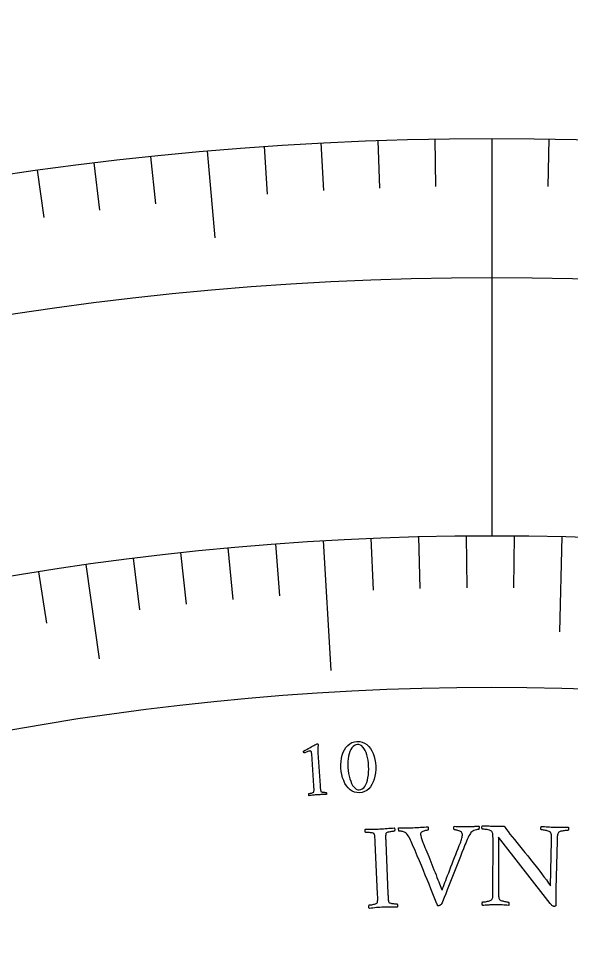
# Model space of a CAD drawing. Header units: millimetres. Extents: x -60 to 60, y -60 to 77.
# Drawn here: x -7.87 to 1.32, y 40.87 to 56.29 of the extents above; entities that cross this region are included whole.
import ezdxf

# ---------------------------------------------------------------- set-up
doc = ezdxf.new("R2010")
doc.units = ezdxf.units.MM
for name, color, linetype in [('ENGRAVE', 7, 'Continuous'), ('ENGRAVE_FINE', 8, 'Continuous'), ('TEXT', 5, 'Continuous')]:
    doc.layers.add(name, color=color, linetype=linetype)

msp = doc.modelspace()

# ---------------------------------------------------------------- linework, layer by layer
at = {"layer": 'ENGRAVE'}
for points in [[(0, 54.3), (0, 47.7)], [(-4.7326, 54.0934), (-4.606, 52.6469)], [(1.1629, 47.6858), (1.1242, 46.1023)], [(-2.8042, 47.6175), (-2.6772, 45.4612)], [(-6.7529, 47.2196), (-6.5286, 45.6515)]]:
    msp.add_lwpolyline(points, dxfattribs=at)
for radius in [58.8, 58.8, 57.225, 54.3, 54.3, 51.99, 47.7, 47.7, 45.18]:
    msp.add_circle((0, 0), radius, dxfattribs=at)
at = {"layer": 'ENGRAVE_FINE'}
for points in [[(-0.9477, 54.2917), (-0.9338, 53.4999)], [(0.9477, 54.2917), (0.9338, 53.4999)], [(-3.7878, 54.1677), (-3.7325, 53.3777)], [(-2.8418, 54.2256), (-2.8004, 53.4347)], [(-1.895, 54.2669), (-1.8674, 53.4754)], [(-5.6759, 54.0025), (-5.5931, 53.2149)], [(-6.6175, 53.8953), (-6.521, 53.1092)], [(-7.5571, 53.7716), (-7.4469, 52.9873)], [(-2.0114, 47.6576), (-1.975, 46.7943)], [(-1.2181, 47.6844), (-1.196, 46.8207)], [(-0.4245, 47.6981), (-0.4168, 46.8341)], [(0.3692, 47.6986), (0.3626, 46.8346)], [(-4.3874, 47.4978), (-4.3079, 46.6375)], [(-3.5963, 47.5642), (-3.5311, 46.7027)], [(-5.1773, 47.4182), (-5.0835, 46.5593)], [(-5.9659, 47.3255), (-5.8578, 46.4682)], [(-7.538, 47.1006), (-7.4015, 46.2475)]]:
    msp.add_lwpolyline(points, dxfattribs=at)
at = {"layer": 'TEXT'}
for points in [[(-2.2417, 44.2794), (-2.196, 44.2781), (-2.1537, 44.2692), (-2.1148, 44.2529), (-2.0792, 44.229), (-2.0471, 44.1989), (-2.0189, 44.1638), (-1.9943, 44.1237), (-1.9736, 44.0786), (-1.9567, 44.0297), (-1.944, 43.9784), (-1.9354, 43.9245), (-1.9308, 43.8682), (-1.9304, 43.8118), (-1.9344, 43.7574), (-1.9427, 43.7051), (-1.9553, 43.6549), (-1.972, 43.608), (-1.9927, 43.5657), (-2.0174, 43.528), (-2.046, 43.4948), (-2.0785, 43.4674), (-2.1147, 43.4472), (-2.1548, 43.4342), (-2.1986, 43.4283), (-2.2417, 43.4298), (-2.2821, 43.4388), (-2.3199, 43.4552), (-2.3551, 43.4791), (-2.3873, 43.5093), (-2.416, 43.5443), (-2.4412, 43.5843), (-2.4629, 43.6292), (-2.4808, 43.6779), (-2.4945, 43.729), (-2.5041, 43.7827), (-2.5095, 43.8389), (-2.5106, 43.8954), (-2.5073, 43.9498), (-2.4996, 44.0022), (-2.4875, 44.0526), (-2.471, 44.0996), (-2.4504, 44.142), (-2.4254, 44.1798), (-2.3963, 44.213), (-2.3631, 44.2403), (-2.3263, 44.2605), (-2.2858, 44.2735), (-2.2417, 44.2794)], [(-2.9582, 43.5407), (-2.9944, 44.0747), (-2.9957, 44.0877), (-2.9976, 44.0985), (-3.0001, 44.1071), (-3.0033, 44.1134), (-3.0072, 44.1179), (-3.0122, 44.121), (-3.0182, 44.1226), (-3.0252, 44.1228), (-3.0337, 44.1216), (-3.0441, 44.119), (-3.0566, 44.1149), (-3.0709, 44.1095), (-3.0854, 44.1036), (-3.0979, 44.0982), (-3.1087, 44.0934), (-3.1176, 44.0892), (-3.1233, 44.0938), (-3.1275, 44.099), (-3.1302, 44.1049), (-3.1315, 44.1113), (-3.1315, 44.1114), (-3.1315, 44.1116), (-3.1315, 44.1121), (-3.1316, 44.1127), (-3.1316, 44.1151), (-3.1312, 44.1171), (-3.1304, 44.1186), (-3.1293, 44.1196), (-3.103, 44.1337), (-3.0769, 44.1479), (-3.051, 44.1621), (-3.0254, 44.1764), (-3.001, 44.1901), (-2.9787, 44.2025), (-2.9586, 44.2137), (-2.9406, 44.2236), (-2.9257, 44.2317), (-2.9148, 44.2375), (-2.9081, 44.241), (-2.9053, 44.2422), (-2.9026, 44.2424), (-2.8994, 44.2421), (-2.8966, 44.2407), (-2.8943, 44.2383), (-2.8925, 44.2349), (-2.8909, 44.2311), (-2.8896, 44.2276), (-2.8884, 44.2245), (-2.8875, 44.2216), (-2.8877, 44.2195), (-2.8883, 44.2133), (-2.8893, 44.2028), (-2.8908, 44.1882), (-2.892, 44.1697), (-2.8923, 44.1478), (-2.8916, 44.1225), (-2.8901, 44.0938), (-2.8543, 43.5477), (-2.8533, 43.533), (-2.8523, 43.5189), (-2.8512, 43.5053), (-2.85, 43.4923), (-2.8486, 43.4801), (-2.8466, 43.4691), (-2.8442, 43.4593), (-2.8412, 43.4508), (-2.8387, 43.4476), (-2.8344, 43.4448), (-2.8282, 43.4422), (-2.8202, 43.4399), (-2.8112, 43.438), (-2.8019, 43.4365), (-2.7924, 43.4355), (-2.7827, 43.4349), (-2.7736, 43.4345), (-2.766, 43.4344), (-2.7598, 43.4344), (-2.755, 43.4346), (-2.753, 43.4315), (-2.7514, 43.4273), (-2.7501, 43.4222), (-2.7491, 43.416), (-2.7488, 43.4097), (-2.7492, 43.4044), (-2.7505, 43.4001), (-2.7526, 43.3967), (-2.7725, 43.3968), (-2.7914, 43.3968), (-2.8096, 43.3968), (-2.8269, 43.3967), (-2.8441, 43.3965), (-2.8619, 43.3959), (-2.8804, 43.3951), (-2.8996, 43.3939), (-2.918, 43.3926), (-2.9355, 43.391), (-2.9522, 43.3893), (-2.968, 43.3873), (-2.984, 43.3851), (-3.0011, 43.3828), (-3.0194, 43.3803), (-3.0389, 43.3776), (-3.0414, 43.3807), (-3.0433, 43.3848), (-3.0444, 43.39), (-3.0449, 43.3962), (-3.0448, 43.4025), (-3.0442, 43.4078), (-3.0431, 43.4121), (-3.0415, 43.4155), (-3.0368, 43.4159), (-3.0306, 43.4167), (-3.0231, 43.4179), (-3.0141, 43.4194), (-3.0046, 43.4213), (-2.9953, 43.4236), (-2.9863, 43.4263), (-2.9776, 43.4294), (-2.9701, 43.4327), (-2.9646, 43.4361), (-2.9611, 43.4394), (-2.9596, 43.4429), (-2.9578, 43.4517), (-2.9565, 43.4617), (-2.9558, 43.4729), (-2.9557, 43.4852), (-2.956, 43.4983), (-2.9565, 43.512), (-2.9573, 43.5261), (-2.9582, 43.5407)], [(-2.2324, 44.2311), (-2.2593, 44.2265), (-2.284, 44.2157), (-2.3063, 44.1986), (-2.3263, 44.1753), (-2.3439, 44.1468), (-2.3589, 44.1141), (-2.3713, 44.0772), (-2.3812, 44.0361), (-2.3884, 43.9917), (-2.3927, 43.9452), (-2.3941, 43.8964), (-2.3927, 43.8455), (-2.3886, 43.7952), (-2.3819, 43.7472), (-2.3726, 43.7014), (-2.3607, 43.6579), (-2.3468, 43.6178), (-2.3311, 43.582), (-2.3137, 43.5507), (-2.2947, 43.5237), (-2.2743, 43.5023), (-2.2527, 43.4873), (-2.2302, 43.4788), (-2.2065, 43.4768), (-2.1783, 43.4815), (-2.1529, 43.4927), (-2.1304, 43.5103), (-2.1107, 43.5344), (-2.0937, 43.5639), (-2.0794, 43.5976), (-2.0677, 43.6357), (-2.0587, 43.678), (-2.0522, 43.7233), (-2.0483, 43.7703), (-2.0468, 43.8192), (-2.048, 43.8697), (-2.0517, 43.9204), (-2.0579, 43.9684), (-2.0666, 44.0137), (-2.0779, 44.0562), (-2.0913, 44.0951), (-2.1067, 44.1297), (-2.1239, 44.16), (-2.143, 44.186), (-2.1636, 44.2066), (-2.1854, 44.221), (-2.2083, 44.2292), (-2.2324, 44.2311)], [(-1.3133, 42.8466), (-1.2803, 42.8478), (-1.2479, 42.8493), (-1.216, 42.8512), (-1.1846, 42.8534), (-1.1537, 42.8557), (-1.1229, 42.8578), (-1.0925, 42.8598), (-1.0622, 42.8617), (-1.0604, 42.8567), (-1.0591, 42.8498), (-1.0584, 42.841), (-1.0583, 42.8303), (-1.0589, 42.8199), (-1.0602, 42.8122), (-1.0622, 42.8071), (-1.065, 42.8047), (-1.0705, 42.8042), (-1.0787, 42.8031), (-1.0896, 42.8012), (-1.1032, 42.7986), (-1.118, 42.7952), (-1.1323, 42.7908), (-1.1462, 42.7853), (-1.1598, 42.7788), (-1.1713, 42.771), (-1.1795, 42.7613), (-1.1842, 42.7498), (-1.1855, 42.7365), (-1.1826, 42.716), (-1.1749, 42.6869), (-1.1622, 42.6494), (-1.1447, 42.6034), (-1.1351, 42.5795), (-1.1239, 42.5519), (-1.1113, 42.5206), (-1.0972, 42.4857), (-1.082, 42.4481), (-1.0662, 42.4085), (-1.0497, 42.367), (-1.0325, 42.3237), (-1.0149, 42.2794), (-0.9973, 42.2351), (-0.9796, 42.1908), (-0.9618, 42.1465), (-0.9443, 42.103), (-0.9277, 42.0614), (-0.9119, 42.0214), (-0.897, 41.9833), (-0.8831, 41.9477), (-0.8706, 41.9155), (-0.8595, 41.8867), (-0.8497, 41.8613), (-0.8416, 41.8403), (-0.8355, 41.8247), (-0.8315, 41.8146), (-0.8294, 41.8098), (-0.8264, 41.8168), (-0.8212, 41.8296), (-0.8138, 41.8481), (-0.8043, 41.8723), (-0.793, 41.9013), (-0.7803, 41.934), (-0.7663, 41.9704), (-0.7509, 42.0105), (-0.7344, 42.0536), (-0.717, 42.0988), (-0.6988, 42.1461), (-0.6796, 42.1957), (-0.6599, 42.2465), (-0.64, 42.2977), (-0.6199, 42.3492), (-0.5997, 42.4011), (-0.5796, 42.4525), (-0.5602, 42.5023), (-0.5413, 42.5506), (-0.523, 42.5973), (-0.5162, 42.6149), (-0.51, 42.633), (-0.5042, 42.6516), (-0.499, 42.6707), (-0.4947, 42.6893), (-0.4917, 42.7064), (-0.4899, 42.7219), (-0.4894, 42.7359), (-0.4914, 42.7511), (-0.4968, 42.7642), (-0.5056, 42.7753), (-0.518, 42.7843), (-0.5323, 42.7916), (-0.5472, 42.7977), (-0.5626, 42.8024), (-0.5784, 42.8059), (-0.5933, 42.8084), (-0.6057, 42.8101), (-0.6156, 42.8111), (-0.6231, 42.8114), (-0.6268, 42.8146), (-0.6295, 42.8202), (-0.6311, 42.8282), (-0.6318, 42.8387), (-0.6314, 42.8494), (-0.63, 42.8583), (-0.6275, 42.8652), (-0.624, 42.8703), (-0.5963, 42.8696), (-0.5694, 42.8688), (-0.5433, 42.8678), (-0.518, 42.8666), (-0.4926, 42.8656), (-0.4665, 42.8649), (-0.4396, 42.8646), (-0.412, 42.8647), (-0.3893, 42.865), (-0.3691, 42.8654), (-0.3514, 42.8658), (-0.3362, 42.8664), (-0.3222, 42.8671), (-0.3084, 42.8679), (-0.2947, 42.8688), (-0.2812, 42.8699), (-0.2669, 42.871), (-0.251, 42.8721), (-0.2337, 42.8732), (-0.2147, 42.8743), (-0.213, 42.8692), (-0.212, 42.8621), (-0.2119, 42.853), (-0.2125, 42.8418), (-0.2136, 42.8311), (-0.215, 42.8235), (-0.2166, 42.8189), (-0.2186, 42.8174), (-0.2268, 42.8167), (-0.239, 42.8147), (-0.2553, 42.8115), (-0.2756, 42.8069), (-0.2967, 42.8004), (-0.3156, 42.7914), (-0.3323, 42.7798), (-0.3468, 42.7657), (-0.3567, 42.7529), (-0.368, 42.7348), (-0.3807, 42.7115), (-0.3947, 42.683), (-0.409, 42.6522), (-0.4223, 42.622), (-0.4347, 42.5925), (-0.4462, 42.5636), (-0.4727, 42.4966), (-0.4981, 42.4324), (-0.5222, 42.3711), (-0.5451, 42.3125), (-0.5673, 42.2558), (-0.5892, 42.2001), (-0.6107, 42.1454), (-0.632, 42.0917), (-0.6533, 42.0381), (-0.6749, 41.9833), (-0.6968, 41.9276), (-0.719, 41.8708), (-0.7421, 41.812), (-0.7665, 41.7501), (-0.7923, 41.685), (-0.8195, 41.6169), (-0.8274, 41.599), (-0.8358, 41.5841), (-0.8445, 41.5722), (-0.8537, 41.5634), (-0.8632, 41.557), (-0.8729, 41.5523), (-0.8827, 41.5494), (-0.8927, 41.5483), (-0.8956, 41.5491), (-0.8983, 41.5515), (-0.9008, 41.5556), (-0.9031, 41.5613), (-0.9052, 41.5675), (-0.9073, 41.5727), (-0.9095, 41.577), (-0.9115, 41.5805), (-0.9462, 41.6667), (-0.9798, 41.7499), (-1.0123, 41.8303), (-1.0437, 41.9077), (-1.0747, 41.984), (-1.1061, 42.0609), (-1.1379, 42.1383), (-1.1701, 42.2164), (-1.2035, 42.2968), (-1.2391, 42.3812), (-1.2769, 42.4695), (-1.3169, 42.5618), (-1.3291, 42.5902), (-1.3411, 42.617), (-1.353, 42.6423), (-1.3647, 42.6661), (-1.3766, 42.6885), (-1.3891, 42.71), (-1.4023, 42.7304), (-1.4161, 42.7498), (-1.4225, 42.7573), (-1.4311, 42.764), (-1.4416, 42.7699), (-1.4542, 42.7749), (-1.4678, 42.7792), (-1.4812, 42.7826), (-1.4945, 42.7854), (-1.5076, 42.7873), (-1.5198, 42.7887), (-1.5303, 42.7896), (-1.539, 42.79), (-1.5461, 42.79), (-1.5471, 42.7917), (-1.5479, 42.7968), (-1.5486, 42.8054), (-1.5492, 42.8174), (-1.5495, 42.8295), (-1.5494, 42.8384), (-1.549, 42.8442), (-1.5482, 42.8469), (-1.5143, 42.847), (-1.4835, 42.8469), (-1.4556, 42.8465), (-1.4307, 42.8459), (-1.4058, 42.8454), (-1.3779, 42.8453), (-1.3471, 42.8457), (-1.3133, 42.8466)], [(0.0491, 42.8728), (0.0719, 42.8727), (0.0943, 42.8727), (0.1165, 42.8726), (0.1385, 42.8726), (0.1589, 42.8726), (0.1764, 42.873), (0.1911, 42.8735), (0.2029, 42.8744), (0.2207, 42.8485), (0.2431, 42.8178), (0.2701, 42.7822), (0.3017, 42.7417), (0.3369, 42.6973), (0.3749, 42.6499), (0.4156, 42.5995), (0.4591, 42.5462), (0.5041, 42.4909), (0.5499, 42.4346), (0.5962, 42.3774), (0.6432, 42.3192), (0.6901, 42.2607), (0.7361, 42.2026), (0.7812, 42.1448), (0.8254, 42.0874), (0.8676, 42.0315), (0.9067, 41.9782), (0.9427, 41.9277), (0.9756, 41.8799), (0.9931, 42.6316), (0.9936, 42.6566), (0.9937, 42.6788), (0.9935, 42.6983), (0.993, 42.7149), (0.9914, 42.7298), (0.988, 42.744), (0.9827, 42.7575), (0.9756, 42.7702), (0.971, 42.7754), (0.9634, 42.7804), (0.9526, 42.7854), (0.9387, 42.7904), (0.9231, 42.795), (0.907, 42.7992), (0.8906, 42.8028), (0.8737, 42.806), (0.8577, 42.8085), (0.8439, 42.8104), (0.8324, 42.8116), (0.823, 42.8121), (0.8195, 42.8178), (0.8172, 42.8246), (0.8162, 42.8326), (0.8163, 42.8417), (0.817, 42.8506), (0.8179, 42.8581), (0.8188, 42.8643), (0.8199, 42.869), (0.8496, 42.8674), (0.8783, 42.8656), (0.9061, 42.8637), (0.933, 42.8616), (0.9603, 42.8597), (0.9893, 42.8581), (1.02, 42.8568), (1.0524, 42.8558), (1.0751, 42.8553), (1.0957, 42.855), (1.1141, 42.8548), (1.1303, 42.8549), (1.1455, 42.855), (1.1609, 42.8553), (1.1766, 42.8557), (1.1926, 42.8562), (1.2096, 42.8568), (1.2283, 42.8572), (1.2486, 42.8577), (1.2706, 42.858), (1.2724, 42.8534), (1.274, 42.8478), (1.2752, 42.8411), (1.2761, 42.8335), (1.2763, 42.8253), (1.2751, 42.8172), (1.2727, 42.8092), (1.2689, 42.8012), (1.2612, 42.8011), (1.2505, 42.8007), (1.2368, 42.7998), (1.2201, 42.7985), (1.2021, 42.7967), (1.1844, 42.7942), (1.1671, 42.791), (1.1503, 42.7872), (1.1351, 42.7829), (1.123, 42.778), (1.1141, 42.7728), (1.1082, 42.767), (1.1015, 42.7556), (1.0962, 42.7434), (1.0925, 42.7304), (1.0904, 42.7166), (1.089, 42.7007), (1.0879, 42.6811), (1.0869, 42.658), (1.0861, 42.6314), (1.0656, 41.8248), (1.0649, 41.7973), (1.0642, 41.7715), (1.0636, 41.7475), (1.063, 41.7253), (1.0626, 41.7041), (1.0622, 41.6834), (1.062, 41.663), (1.0619, 41.643), (1.062, 41.6223), (1.0621, 41.6), (1.0623, 41.5761), (1.0626, 41.5504), (1.061, 41.5468), (1.0584, 41.5439), (1.0548, 41.5419), (1.0503, 41.5406), (1.0456, 41.5398), (1.0417, 41.5393), (1.0385, 41.539), (1.0361, 41.5389), (1.0314, 41.5397), (1.0254, 41.5417), (1.018, 41.5451), (1.0092, 41.5497), (0.9996, 41.5561), (0.9897, 41.5644), (0.9794, 41.5749), (0.9688, 41.5873), (0.1131, 42.6918), (0.1107, 41.7895), (0.1108, 41.7645), (0.1113, 41.7425), (0.1122, 41.7234), (0.1135, 41.7072), (0.1157, 41.6927), (0.1192, 41.6789), (0.1242, 41.6658), (0.1305, 41.6532), (0.135, 41.6482), (0.1423, 41.6433), (0.1526, 41.6385), (0.1657, 41.6338), (0.1806, 41.6294), (0.196, 41.6253), (0.2118, 41.6216), (0.2282, 41.6183), (0.2438, 41.6155), (0.2572, 41.6135), (0.2684, 41.6123), (0.2776, 41.6119), (0.2811, 41.6063), (0.2835, 41.5996), (0.285, 41.592), (0.2854, 41.5834), (0.2851, 41.5747), (0.2843, 41.5671), (0.283, 41.5605), (0.2812, 41.555), (0.2525, 41.5571), (0.2249, 41.5591), (0.1982, 41.561), (0.1725, 41.5627), (0.1465, 41.5641), (0.1186, 41.5651), (0.0891, 41.5658), (0.0577, 41.566), (0.0364, 41.5659), (0.0167, 41.5656), (-0.0014, 41.5649), (-0.0178, 41.564), (-0.0333, 41.563), (-0.0485, 41.562), (-0.0635, 41.5609), (-0.0782, 41.5599), (-0.0939, 41.5588), (-0.1117, 41.5578), (-0.1316, 41.5567), (-0.1537, 41.5556), (-0.1556, 41.5602), (-0.1573, 41.5658), (-0.1587, 41.5724), (-0.1599, 41.58), (-0.1603, 41.5881), (-0.1594, 41.5962), (-0.1573, 41.6044), (-0.1539, 41.6125), (-0.1465, 41.6129), (-0.1363, 41.6139), (-0.1233, 41.6155), (-0.1076, 41.6177), (-0.0905, 41.6206), (-0.0736, 41.6239), (-0.0567, 41.6278), (-0.04, 41.6321), (-0.0251, 41.6369), (-0.0136, 41.642), (-0.0054, 41.6475), (-0.0007, 41.6535), (0.0057, 41.6649), (0.0107, 41.6771), (0.0143, 41.6898), (0.0165, 41.7032), (0.0178, 41.7188), (0.0188, 41.738), (0.0193, 41.761), (0.0196, 41.7876), (0.02, 42.6493), (0.0198, 42.6759), (0.0192, 42.699), (0.0182, 42.7186), (0.0169, 42.7346), (0.0146, 42.7485), (0.0109, 42.7615), (0.0058, 42.7739), (-0.0007, 42.7854), (-0.0056, 42.7913), (-0.0139, 42.7968), (-0.0258, 42.802), (-0.0412, 42.8067), (-0.0583, 42.811), (-0.0757, 42.8146), (-0.0931, 42.8175), (-0.1107, 42.8198), (-0.1269, 42.8216), (-0.1403, 42.8228), (-0.1508, 42.8235), (-0.1584, 42.8237), (-0.162, 42.8319), (-0.1642, 42.84), (-0.1651, 42.8481), (-0.1648, 42.8562), (-0.1636, 42.8639), (-0.1622, 42.8705), (-0.1606, 42.8761), (-0.1586, 42.8806), (-0.125, 42.8797), (-0.0947, 42.8785), (-0.0678, 42.8773), (-0.0443, 42.8758), (-0.0221, 42.8745), (0.0008, 42.8736), (0.0246, 42.873), (0.0491, 42.8728)], [(-1.8592, 42.8264), (-1.8293, 42.8279), (-1.7998, 42.8297), (-1.7707, 42.8318), (-1.7421, 42.8343), (-1.7133, 42.837), (-1.6838, 42.8395), (-1.6537, 42.8419), (-1.6229, 42.8441), (-1.6191, 42.8394), (-1.6165, 42.8332), (-1.615, 42.8253), (-1.6146, 42.816), (-1.615, 42.8065), (-1.6162, 42.7986), (-1.6181, 42.7922), (-1.6207, 42.7873), (-1.6283, 42.7868), (-1.6383, 42.7858), (-1.651, 42.7844), (-1.6662, 42.7825), (-1.6825, 42.7801), (-1.6982, 42.7774), (-1.7134, 42.7743), (-1.7281, 42.7708), (-1.7409, 42.7669), (-1.7505, 42.7623), (-1.7571, 42.7571), (-1.7605, 42.7512), (-1.7628, 42.7402), (-1.7644, 42.7277), (-1.7653, 42.7136), (-1.7655, 42.6981), (-1.7653, 42.6815), (-1.7649, 42.6641), (-1.7643, 42.6459), (-1.7636, 42.627), (-1.7635, 42.624), (-1.7634, 42.6209), (-1.7633, 42.6179), (-1.7631, 42.6148), (-1.763, 42.6118), (-1.7629, 42.6087), (-1.7627, 42.6057), (-1.7626, 42.6026), (-1.7276, 41.7559), (-1.7275, 41.7529), (-1.7273, 41.7498), (-1.7272, 41.7468), (-1.7271, 41.7437), (-1.727, 41.7407), (-1.7268, 41.7376), (-1.7267, 41.7346), (-1.7266, 41.7316), (-1.7257, 41.7127), (-1.7248, 41.6948), (-1.7238, 41.6777), (-1.7227, 41.6615), (-1.7212, 41.6465), (-1.7192, 41.633), (-1.7166, 41.6208), (-1.7135, 41.6101), (-1.7097, 41.6053), (-1.703, 41.6008), (-1.6932, 41.5968), (-1.6805, 41.5931), (-1.666, 41.5899), (-1.651, 41.5874), (-1.6355, 41.5855), (-1.6196, 41.5843), (-1.6047, 41.5836), (-1.5923, 41.5831), (-1.5824, 41.5829), (-1.5751, 41.583), (-1.5722, 41.5783), (-1.5699, 41.572), (-1.5682, 41.5642), (-1.567, 41.5548), (-1.5667, 41.5454), (-1.5676, 41.5375), (-1.5697, 41.5311), (-1.573, 41.5261), (-1.6029, 41.5269), (-1.6322, 41.5276), (-1.6609, 41.5282), (-1.689, 41.5287), (-1.7169, 41.5289), (-1.7451, 41.5287), (-1.7738, 41.528), (-1.8028, 41.527), (-1.8311, 41.5255), (-1.8596, 41.5237), (-1.8883, 41.5214), (-1.9173, 41.5188), (-1.9466, 41.5158), (-1.976, 41.5127), (-2.0057, 41.5094), (-2.0357, 41.506), (-2.0394, 41.5107), (-2.042, 41.5169), (-2.0436, 41.5247), (-2.0441, 41.5341), (-2.0438, 41.5435), (-2.0427, 41.5514), (-2.0409, 41.5579), (-2.0385, 41.5628), (-2.0312, 41.5634), (-2.0214, 41.5644), (-2.0091, 41.566), (-1.9943, 41.568), (-1.9785, 41.5706), (-1.963, 41.5739), (-1.948, 41.5777), (-1.9334, 41.5821), (-1.9207, 41.5869), (-1.9114, 41.5918), (-1.9055, 41.5967), (-1.903, 41.6018), (-1.9, 41.6151), (-1.898, 41.63), (-1.8969, 41.6467), (-1.8968, 41.6652), (-1.8972, 41.6849), (-1.8978, 41.7053), (-1.8986, 41.7265), (-1.8996, 41.7485), (-1.9381, 42.595), (-1.9391, 42.617), (-1.9403, 42.6384), (-1.9416, 42.6591), (-1.9429, 42.6792), (-1.9448, 42.698), (-1.9474, 42.7149), (-1.9509, 42.7298), (-1.9552, 42.7428), (-1.9582, 42.7483), (-1.9647, 42.753), (-1.9747, 42.7567), (-1.9881, 42.7595), (-2.0035, 42.7617), (-2.0192, 42.7634), (-2.0353, 42.7648), (-2.0518, 42.7657), (-2.0671, 42.7663), (-2.0798, 42.7666), (-2.09, 42.7667), (-2.0975, 42.7665), (-2.1005, 42.7712), (-2.103, 42.7775), (-2.1048, 42.7852), (-2.1061, 42.7946), (-2.1065, 42.804), (-2.1057, 42.8119), (-2.1036, 42.8184), (-2.1003, 42.8234), (-2.0692, 42.8238), (-2.0384, 42.8241), (-2.0079, 42.8242), (-1.9776, 42.8241), (-1.9476, 42.8242), (-1.9178, 42.8245), (-1.8884, 42.8253), (-1.8592, 42.8264)]]:
    msp.add_lwpolyline(points, close=True, dxfattribs=at)

doc.saveas('drawing.dxf')
